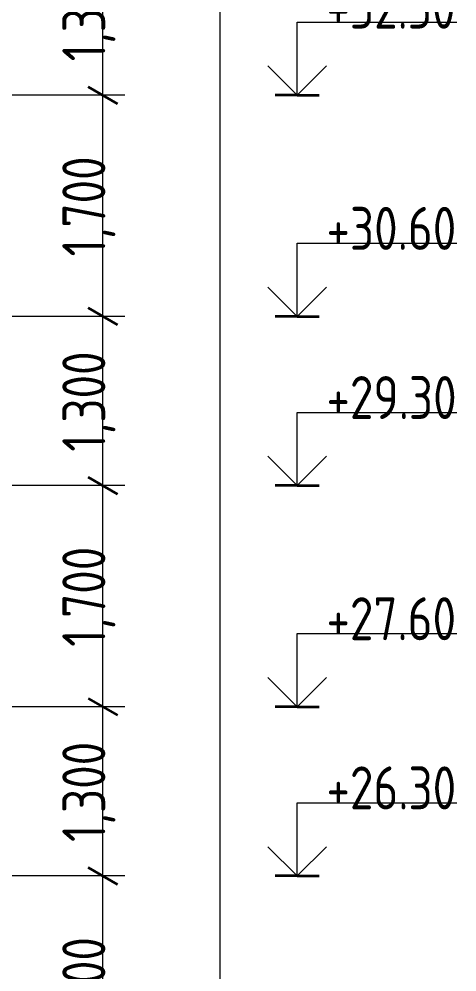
# Model space of a CAD drawing. Header units: millimetres. Extents: x 18162 to 7085488, y 72188 to 247925.
# Drawn here: x 4277072 to 4280433, y 130315 to 137638 of the extents above; entities that cross this region are included whole.
import ezdxf

# ---------------------------------------------------------------- set-up
doc = ezdxf.new("R2010")
doc.units = ezdxf.units.MM
doc.header["$MEASUREMENT"] = 0
doc.styles.add('GENERATED_STYLE_3', font='', dxfattribs={"width": 0.8})
doc.styles.get('GENERATED_STYLE_3').set_extended_font_data('ISOCPEUR MON')
doc.dimstyles.new('GENERATED_STYLE__12', dxfattribs={"dimtxt": 330.000007, "dimasz": 171, "dimexe": 0.18, "dimexo": 150, "dimgap": 0, "dimtad": 1, "dimdec": 0, "dimzin": 0, "dimdsep": 46, "dimtxsty": 'GENERATED_STYLE_3', "dimblk": 'ARROWHEAD_2', "dimblk1": 'ARROWHEAD_2', "dimblk2": 'ARROWHEAD_2', "dimcen": 0.09, "dimclrd": 13, "dimclre": 13, "dimclrt": 13, "dimadec": 0, "dimazin": 0, "dimtfac": 1, "dimtdec": 4, "dimtmove": 0, "dimatfit": 3, "dimfxl": 1, "dimtolj": 1, "dimtzin": 0, "dimarcsym": 0})

# ---------------------------------------------------------------- blocks, each defined once
blk = doc.blocks.new('*D1537', base_point=(4294986.6, 104752.7))
at = {"color": 12, "linetype": 'Continuous', "lineweight": 35}
for p, q in [((4277603.2, 131117.7), (4277828.2, 130987.8)), ((4277603.2, 129417.7), (4277828.2, 129287.8))]:
    blk.add_line(p, q, dxfattribs=at)
at = {"color": 13, "linetype": 'Continuous', "lineweight": 13}
for p, q in [((4277884.5, 131052.7), (4274163.1, 131052.7)), ((4277715.7, 129352.7), (4277715.7, 131052.7)), ((4277884.5, 129352.7), (4274163.1, 129352.7))]:
    blk.add_line(p, q, dxfattribs=at)
at = {"color": 13, "lineweight": 13, "insert": (4277811.4, 129814.1), "char_height": 330, "attachment_point": 7, "rotation": 90, "style": 'GENERATED_STYLE_3'}
blk.add_mtext('\\A1;{\\pql;\\fISOCPEUR MON|b0|i0|c0|p0;\\W0.800000;1,700}', dxfattribs=at)
blk = doc.blocks.new('ARROWHEAD_2')
at = {"color": 0, "linetype": 'Continuous', "lineweight": 0}
for p, q in [((-0.378, -0.655), (0.378, 0.655)), ((0, 0), (-1, 0))]:
    blk.add_line(p, q, dxfattribs=at)
blk = doc.blocks.new('*D1538', base_point=(4294986.6, 104752.7))
at = {"color": 12, "linetype": 'Continuous', "lineweight": 35}
for p, q in [((4277603.2, 132417.7), (4277828.2, 132287.8)), ((4277603.2, 131117.7), (4277828.2, 130987.8))]:
    blk.add_line(p, q, dxfattribs=at)
at = {"color": 13, "linetype": 'Continuous', "lineweight": 13}
for p, q in [((4277884.5, 132352.7), (4274163.1, 132352.7)), ((4277715.7, 131052.7), (4277715.7, 132352.7)), ((4277884.5, 131052.7), (4274163.1, 131052.7))]:
    blk.add_line(p, q, dxfattribs=at)
at = {"color": 13, "lineweight": 13, "insert": (4277811.4, 131314.1), "char_height": 330, "attachment_point": 7, "rotation": 90, "style": 'GENERATED_STYLE_3'}
blk.add_mtext('\\A1;{\\pql;\\fISOCPEUR MON|b0|i0|c0|p0;\\W0.800000;1,300}', dxfattribs=at)
blk = doc.blocks.new('*D1539', base_point=(4294986.6, 104752.7))
at = {"color": 12, "linetype": 'Continuous', "lineweight": 35}
for p, q in [((4277603.2, 134117.7), (4277828.2, 133987.8)), ((4277603.2, 132417.7), (4277828.2, 132287.8))]:
    blk.add_line(p, q, dxfattribs=at)
at = {"color": 13, "linetype": 'Continuous', "lineweight": 13}
for p, q in [((4277884.5, 134052.7), (4274163.1, 134052.7)), ((4277715.7, 132352.7), (4277715.7, 134052.7)), ((4277884.5, 132352.7), (4274163.1, 132352.7))]:
    blk.add_line(p, q, dxfattribs=at)
at = {"color": 13, "lineweight": 13, "insert": (4277811.4, 132814.1), "char_height": 330, "attachment_point": 7, "rotation": 90, "style": 'GENERATED_STYLE_3'}
blk.add_mtext('\\A1;{\\pql;\\fISOCPEUR MON|b0|i0|c0|p0;\\W0.800000;1,700}', dxfattribs=at)
blk = doc.blocks.new('*D1540', base_point=(4294986.6, 104752.7))
at = {"color": 12, "linetype": 'Continuous', "lineweight": 35}
for p, q in [((4277603.2, 135417.7), (4277828.2, 135287.8)), ((4277603.2, 134117.7), (4277828.2, 133987.8))]:
    blk.add_line(p, q, dxfattribs=at)
at = {"color": 13, "linetype": 'Continuous', "lineweight": 13}
for p, q in [((4277884.5, 135352.7), (4274163.1, 135352.7)), ((4277715.7, 134052.7), (4277715.7, 135352.7)), ((4277884.5, 134052.7), (4274163.1, 134052.7))]:
    blk.add_line(p, q, dxfattribs=at)
at = {"color": 13, "lineweight": 13, "insert": (4277811.4, 134314.1), "char_height": 330, "attachment_point": 7, "rotation": 90, "style": 'GENERATED_STYLE_3'}
blk.add_mtext('\\A1;{\\pql;\\fISOCPEUR MON|b0|i0|c0|p0;\\W0.800000;1,300}', dxfattribs=at)
blk = doc.blocks.new('*D1541', base_point=(4294986.6, 104752.7))
at = {"color": 12, "linetype": 'Continuous', "lineweight": 35}
for p, q in [((4277603.2, 137117.7), (4277828.2, 136987.8)), ((4277603.2, 135417.7), (4277828.2, 135287.8))]:
    blk.add_line(p, q, dxfattribs=at)
at = {"color": 13, "linetype": 'Continuous', "lineweight": 13}
for p, q in [((4277884.5, 137052.7), (4274163.1, 137052.7)), ((4277715.7, 135352.7), (4277715.7, 137052.7)), ((4277884.5, 135352.7), (4274163.1, 135352.7))]:
    blk.add_line(p, q, dxfattribs=at)
at = {"color": 13, "lineweight": 13, "insert": (4277811.4, 135814.1), "char_height": 330, "attachment_point": 7, "rotation": 90, "style": 'GENERATED_STYLE_3'}
blk.add_mtext('\\A1;{\\pql;\\fISOCPEUR MON|b0|i0|c0|p0;\\W0.800000;1,700}', dxfattribs=at)
blk = doc.blocks.new('*D1542', base_point=(4294986.6, 104752.7))
at = {"color": 12, "linetype": 'Continuous', "lineweight": 35}
for p, q in [((4277603.2, 138417.7), (4277828.2, 138287.8)), ((4277603.2, 137117.7), (4277828.2, 136987.8))]:
    blk.add_line(p, q, dxfattribs=at)
at = {"color": 13, "linetype": 'Continuous', "lineweight": 13}
for p, q in [((4277884.5, 138352.7), (4274163.1, 138352.7)), ((4277715.7, 137052.7), (4277715.7, 138352.7)), ((4277884.5, 137052.7), (4274163.1, 137052.7))]:
    blk.add_line(p, q, dxfattribs=at)
at = {"color": 13, "lineweight": 13, "insert": (4277811.4, 137314.1), "char_height": 330, "attachment_point": 7, "rotation": 90, "style": 'GENERATED_STYLE_3'}
blk.add_mtext('\\A1;{\\pql;\\fISOCPEUR MON|b0|i0|c0|p0;\\W0.800000;1,300}', dxfattribs=at)
blk = doc.blocks.new('*D1580', base_point=(4294986.6, 104752.7))
at = {"color": 12, "linetype": 'Continuous', "lineweight": 35}
for p, q in [((4278503.2, 151117.7), (4278728.2, 150987.8)), ((4278503.2, 100067.7), (4278728.2, 99937.8))]:
    blk.add_line(p, q, dxfattribs=at)
at = {"color": 13, "linetype": 'Continuous', "lineweight": 13}
for p, q in [((4278784.5, 151052.7), (4274613.1, 151052.7)), ((4278615.7, 100002.7), (4278615.7, 151052.7)), ((4278784.5, 100002.7), (4275363.1, 100002.7)), ((4278615.7, 99892.7), (4278615.7, 100002.7))]:
    blk.add_line(p, q, dxfattribs=at)
at = {"color": 13, "lineweight": 13, "insert": (4278711.4, 125046.9), "char_height": 330, "attachment_point": 7, "rotation": 90, "style": 'GENERATED_STYLE_3'}
blk.add_mtext('\\A1;{\\pql;\\fISOCPEUR MON|b0|i0|c0|p0;\\W0.800000;51,050}', dxfattribs=at)

msp = doc.modelspace()

# ---------------------------------------------------------------- linework, layer by layer
at = {"color": 13, "linetype": 'Continuous', "lineweight": 13}
for p, q in [((4279207.3, 137052.7), (4279207.3, 137615.2)), ((4279207.3, 137615.2), (4280433.5, 137615.2)), ((4279207.3, 137052.7), (4278982.3, 137277.7)), ((4279432.3, 137277.7), (4279207.3, 137052.7)), ((4279207.3, 135352.7), (4279207.3, 135915.2)), ((4279207.3, 135915.2), (4280433.5, 135915.2)), ((4279207.3, 135352.7), (4278982.3, 135577.7)), ((4279432.3, 135577.7), (4279207.3, 135352.7)), ((4279207.3, 134052.7), (4279207.3, 134615.2)), ((4279207.3, 134615.2), (4280433.5, 134615.2)), ((4279207.3, 134052.7), (4278982.3, 134277.7)), ((4279432.3, 134277.7), (4279207.3, 134052.7)), ((4279207.3, 132352.7), (4279207.3, 132915.2)), ((4279207.3, 132915.2), (4280433.5, 132915.2)), ((4279207.3, 132352.7), (4278982.3, 132577.7)), ((4279432.3, 132577.7), (4279207.3, 132352.7)), ((4279207.3, 131052.7), (4279207.3, 131615.2)), ((4279207.3, 131615.2), (4280433.5, 131615.2)), ((4279207.3, 131052.7), (4278982.3, 131277.7)), ((4279432.3, 131277.7), (4279207.3, 131052.7))]:
    msp.add_line(p, q, dxfattribs=at)
at = {"color": 12, "linetype": 'Continuous', "lineweight": 35}
for p, q in [((4279207.3, 137052.7), (4279038.5, 137052.7)), ((4279207.3, 137052.7), (4279376, 137052.7)), ((4279207.3, 135352.7), (4279038.5, 135352.7)), ((4279207.3, 135352.7), (4279376, 135352.7)), ((4279207.3, 134052.7), (4279038.5, 134052.7)), ((4279207.3, 134052.7), (4279376, 134052.7)), ((4279207.3, 132352.7), (4279038.5, 132352.7)), ((4279207.3, 132352.7), (4279376, 132352.7)), ((4279207.3, 131052.7), (4279038.5, 131052.7)), ((4279207.3, 131052.7), (4279376, 131052.7))]:
    msp.add_line(p, q, dxfattribs=at)

# ---------------------------------------------------------------- texts
at = {"color": 13, "lineweight": 13, "char_height": 330, "attachment_point": 7, "style": 'GENERATED_STYLE_3'}
for s, insert in [('\\A1;{\\pql;\\fISOCPEUR MON|b0|i0|c0|p0;\\W0.800000;+32.30}', (4279432.3, 137564.4)), ('\\A1;{\\pql;\\fISOCPEUR MON|b0|i0|c0|p0;\\W0.800000;+30.60}', (4279432.3, 135864.4)), ('\\A1;{\\pql;\\fISOCPEUR MON|b0|i0|c0|p0;\\W0.800000;+29.30}', (4279432.3, 134564.4)), ('\\A1;{\\pql;\\fISOCPEUR MON|b0|i0|c0|p0;\\W0.800000;+27.60}', (4279432.3, 132864.4)), ('\\A1;{\\pql;\\fISOCPEUR MON|b0|i0|c0|p0;\\W0.800000;+26.30}', (4279432.3, 131564.4))]:
    msp.add_mtext(s, dxfattribs=dict(at, insert=insert))

# ---------------------------------------------------------------- dimensions: what is measured, and where the dimension line sits
at = {"color": 13, "linetype": 'Continuous', "lineweight": 13}
for base, p1, p2, picture, middle in [((4278615.7, 151052.7), (4275213.1, 100002.7), (4274463.1, 151052.7), '*D1580', (4278384.7, 125725.2)), ((4277715.7, 138352.7), (4274013.1, 137052.7), (4274013.1, 138352.7), '*D1542', (4277484.7, 137866.9)), ((4277715.7, 137052.7), (4274013.1, 135352.7), (4274013.1, 137052.7), '*D1541', (4277484.7, 136366.9)), ((4277715.7, 135352.7), (4274013.1, 134052.7), (4274013.1, 135352.7), '*D1540', (4277484.7, 134866.9)), ((4277715.7, 134052.7), (4274013.1, 132352.7), (4274013.1, 134052.7), '*D1539', (4277484.7, 133366.9)), ((4277715.7, 132352.7), (4274013.1, 131052.7), (4274013.1, 132352.7), '*D1538', (4277484.7, 131866.9)), ((4277715.7, 131052.7), (4274013.1, 129352.7), (4274013.1, 131052.7), '*D1537', (4277484.7, 130366.9))]:
    dim = msp.add_linear_dim(base=base, p1=p1, p2=p2, angle=90, dimstyle='GENERATED_STYLE__12', dxfattribs=at)
    dim.commit()
    dim.dimension.update_dxf_attribs({"geometry": picture, "text_midpoint": middle, "dimtype": 160, "text_rotation": 90})

doc.saveas('drawing.dxf')
